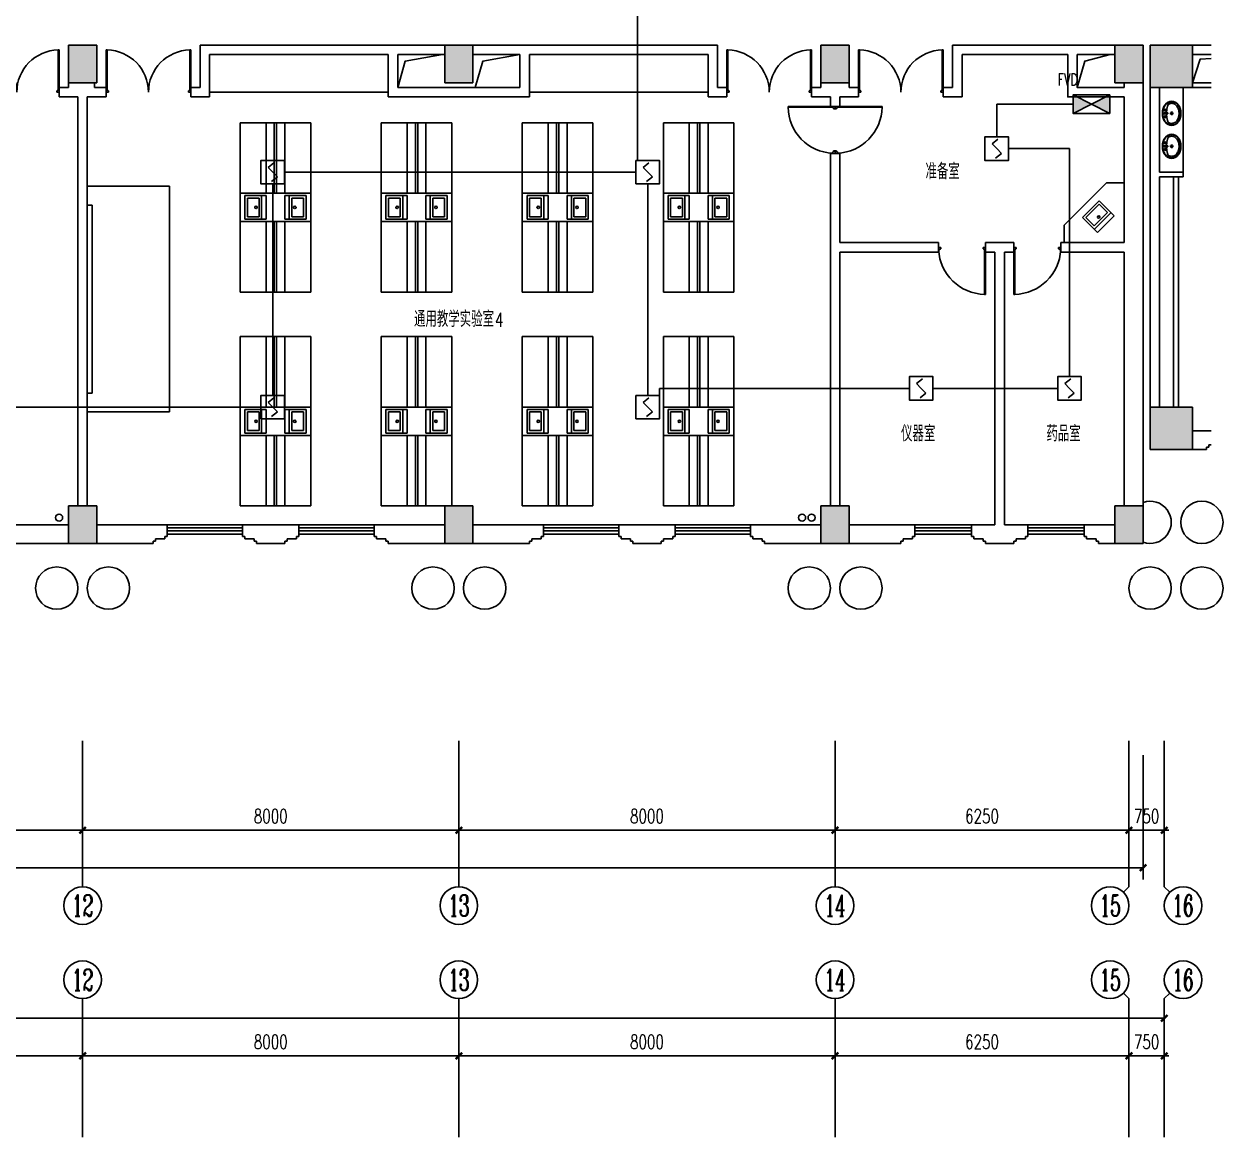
# Model space of a CAD drawing. Extents: x 190999 to 918899, y -200814 to 215286.
# Drawn here: x 259562 to 284916, y 26437 to 50122 of the extents above; entities that cross this region are included whole.
import ezdxf
from ezdxf.enums import TextEntityAlignment as Align

# ---------------------------------------------------------------- set-up
doc = ezdxf.new("R2010")
doc.units = 0
doc.header["$LTSCALE"] = 1000
doc.header["$MEASUREMENT"] = 0
doc.layers.get('Defpoints').update_dxf_attribs({"color": 1})
for name, color, linetype in [('00-EQUIP', 3, 'Continuous'), ('00-WIRE-4', 6, 'Continuous'), ('A-卫生间', 250, 'Continuous'), ('A-墙线', 2, 'Continuous'), ('A-外包装修', 250, 'Continuous'), ('A-外窗', 145, 'Continuous'), ('A-家具', 250, 'Continuous'), ('A-门', 167, 'Continuous'), ('AXIS', 3, 'Continuous'), ('AXIS_TEXT', 7, 'Continuous'), ('COLUMN', 2, 'Continuous'), ('PUB_HATCH', 250, 'Continuous'), ('房间名称', 7, 'Continuous'), ('暖通-风-说明', 3, 'Continuous'), ('洞口线', 165, 'Continuous'), ('雨水管', 151, 'Continuous')]:
    doc.layers.add(name, color=color, linetype=linetype)
doc.styles.add('_TCH_AXIS', font='COMPLEX', dxfattribs={"bigfont": 'GBCBIG'})
doc.styles.add('_TCH_DIM', font='SIMPLEX', dxfattribs={"bigfont": 'GBCBIG'})
doc.styles.add('COMPLEX', font='COMPLEX')
doc.styles.add('DIM_FONT', font='SIMPLEX', dxfattribs={"width": 0.7, "bigfont": 'GBCBIG'})
doc.styles.add('HZ-ZGBZ', font='romanc.shx', dxfattribs={"width": 0.65})
doc.styles.get("Standard").update_dxf_attribs({"font": 'simhei.ttf'})
doc.styles.add('zz-1', font='arial.ttf', dxfattribs={"width": 0.8})
doc.dimstyles.new('DIMN', dxfattribs={"dimtxt": 300, "dimasz": 100, "dimexe": 250, "dimexo": 300, "dimgap": 150, "dimtad": 1, "dimdec": 0, "dimzin": 0, "dimdsep": 46, "dimtxsty": 'DIM_FONT', "dimblk": 'ARCHTICK', "dimcen": 0.09, "dimclrt": 7, "dimazin": 2, "dimtfac": 1, "dimtdec": 0, "dimtix": 1, "dimtmove": 2, "dimatfit": 3, "dimfxl": 0, "dimtolj": 1, "dimtzin": 0, "dimarcsym": 0})

# ---------------------------------------------------------------- blocks, each defined once
blk = doc.blocks.new('m1000')
at = {"layer": 'A-墙线'}
for p, q in [((0, 0), (0, 200)), ((1000, 0), (1000, 200))]:
    blk.add_line(p, q, dxfattribs=at)
at = {"layer": 'A-门'}
for p, q in [((0, 1100), (0, 100)), ((0, 1100), (20, 1100)), ((20, 1100), (20, 150)), ((0, 150), (30, 150)), ((0, 100), (50, 100)), ((30, 150), (30, 130)), ((30, 130), (50, 130)), ((50, 130), (50, 100)), ((950, 130), (950, 100)), ((970, 130), (950, 130)), ((1000, 100), (950, 100)), ((970, 150), (970, 130)), ((1000, 150), (970, 150)), ((1000, 150), (1000, 100))]:
    blk.add_line(p, q, dxfattribs=at)
blk.add_arc((0, 100), 1000, 2.866, 88.854, dxfattribs=at)
blk = doc.blocks.new('m1800')
at = {"layer": 'A-墙线'}
for p, q in [((-900, -100), (-900, 100)), ((900, -100), (900, 100))]:
    blk.add_line(p, q, dxfattribs=at)
at = {"layer": 'A-门'}
for p, q in [((-900, 900), (-900, 0)), ((-900, 900), (-880, 900)), ((-880, 900), (-880, 50)), ((880, 900), (880, 50)), ((900, 900), (880, 900)), ((900, 900), (900, 0)), ((-900, 50), (-870, 50)), ((-900, 0), (-850, 0)), ((-870, 50), (-870, 30)), ((-870, 30), (-850, 30)), ((-850, 30), (-850, 0)), ((850, 30), (850, 0)), ((870, 30), (850, 30)), ((900, 0), (850, 0)), ((870, 50), (870, 30)), ((900, 50), (870, 50))]:
    blk.add_line(p, q, dxfattribs=at)
for centre, start, end in [((-900, 0), 0, 88.7267), ((900, 0), 91.2733, 180)]:
    blk.add_arc(centre, 900, start, end, dxfattribs=at)
blk = doc.blocks.new('手盆')
at = {"layer": 'A-卫生间'}
for p, q in [((113, 12), (46, 16)), ((160, 0), (235, 0)), ((198, -37), (198, 38)), ((113, -11), (46, -16))]:
    blk.add_line(p, q, dxfattribs=at)
for centre, major_axis, ratio, start_param, end_param in [((198, 0), (0, 259), 0.763797, 3.141593, 9.424778), ((194, 0), (0, 259), 0.413212, 0.351725, 1.519021), ((106, 0), (0, 13.9), 0.9, 3.760941, 5.663837), ((194, 0), (0, 259), 0.413212, 1.620217, 2.789865)]:
    blk.add_ellipse(centre, major_axis=major_axis, ratio=ratio, start_param=start_param, end_param=end_param, dxfattribs=at)
for centre, major_axis in [((46, 0), (0, 15.8)), ((56, 71), (0, 20.6)), ((56, 71), (0, 15.6)), ((198, 0), (0, 23.4)), ((56, -71), (0, 20.6)), ((56, -71), (0, 15.6))]:
    blk.add_ellipse(centre, major_axis=major_axis, ratio=0.9, dxfattribs=at)
for points, knots in [([(198, -249), (204, -249), (211, -249), (228, -246), (239, -243), (260, -236), (270, -231), (290, -218), (299, -211), (317, -194), (325, -185), (340, -164), (347, -153), (360, -129), (365, -116), (374, -90), (378, -76), (383, -48), (385, -34), (387, -5), (387, 9), (385, 38), (383, 52), (377, 80), (373, 94), (364, 120), (358, 133), (345, 156), (338, 167), (323, 187), (314, 197), (296, 213), (287, 220), (267, 232), (257, 237), (236, 244), (225, 247), (204, 249), (193, 249), (171, 247), (161, 245), (140, 237), (129, 232), (110, 221), (100, 213), (82, 197), (74, 188), (58, 168), (51, 157), (38, 133), (32, 121), (23, 95), (19, 81), (13, 53), (11, 39), (9, 10), (9, -4), (10, -33), (12, -47), (18, -75), (21, -89), (30, -115), (36, -128), (48, -152), (55, -163), (70, -184), (78, -193), (96, -210), (105, -218), (125, -230), (135, -235), (156, -243), (167, -246), (184, -249), (191, -249), (198, -249)], [0, 0, 0, 0, 0.105369, 0.105369, 0.278747, 0.278747, 0.452125, 0.452125, 0.625504, 0.625504, 0.798882, 0.798882, 0.97226, 0.97226, 1.145639, 1.145639, 1.319017, 1.319017, 1.492395, 1.492395, 1.665774, 1.665774, 1.839152, 1.839152, 2.01253, 2.01253, 2.185909, 2.185909, 2.359287, 2.359287, 2.532665, 2.532665, 2.706044, 2.706044, 2.879422, 2.879422, 3.0528, 3.0528, 3.226179, 3.226179, 3.399557, 3.399557, 3.572935, 3.572935, 3.746313, 3.746313, 3.919692, 3.919692, 4.09307, 4.09307, 4.266448, 4.266448, 4.439827, 4.439827, 4.613205, 4.613205, 4.786583, 4.786583, 4.959962, 4.959962, 5.13334, 5.13334, 5.306718, 5.306718, 5.480097, 5.480097, 5.653475, 5.653475, 5.826853, 5.826853, 6.000232, 6.000232, 6.17361, 6.17361, 6.283185, 6.283185, 6.283185, 6.283185]), ([(119, -185), (121, -187), (123, -188), (130, -193), (135, -196), (146, -202), (152, -205), (163, -209), (169, -210), (180, -213), (186, -214), (194, -214), (196, -214), (198, -214), (204, -214), (209, -214), (222, -212), (229, -210), (241, -206), (245, -204), (254, -200), (259, -197), (269, -191), (275, -187), (286, -178), (291, -173), (300, -162), (304, -158), (314, -145), (319, -137), (327, -123), (329, -118), (334, -107), (336, -101), (341, -89), (343, -83), (346, -71), (348, -64), (351, -49), (352, -40), (354, -22), (355, -13), (355, 5), (355, 14), (354, 32), (352, 41), (349, 58), (348, 66), (343, 81), (341, 89), (335, 104), (332, 111), (326, 125), (322, 132), (314, 144), (310, 150), (301, 162), (296, 167), (287, 177), (281, 181), (272, 189), (267, 192), (256, 199), (250, 202), (238, 207), (233, 209), (223, 211), (217, 212), (205, 214), (198, 214), (186, 213), (181, 213), (171, 211), (166, 210), (151, 205), (141, 200), (128, 191), (123, 188), (119, 185)], [5.740897, 5.740897, 5.740897, 5.740897, 5.780874, 5.780874, 5.896829, 5.896829, 6.012784, 6.012784, 6.128739, 6.128739, 6.240697, 6.240697, 6.283185, 6.283185, 6.283185, 6.399826, 6.399826, 6.5409, 6.5409, 6.634, 6.634, 6.7271, 6.7271, 6.852188, 6.852188, 6.977276, 6.977276, 7.077377, 7.077377, 7.229977, 7.229977, 7.317389, 7.317389, 7.404801, 7.404801, 7.497094, 7.497094, 7.589386, 7.589386, 7.712334, 7.712334, 7.835281, 7.835281, 7.958228, 7.958228, 8.081175, 8.081175, 8.194983, 8.194983, 8.30879, 8.30879, 8.422598, 8.422598, 8.537599, 8.537599, 8.6526, 8.6526, 8.767602, 8.767602, 8.884432, 8.884432, 8.982435, 8.982435, 9.119467, 9.119467, 9.224191, 9.224191, 9.328914, 9.328914, 9.470087, 9.470087, 9.571187, 9.571187, 9.672288, 9.672288, 9.874489, 9.874489, 9.967059, 9.967059, 9.967059, 9.967059])]:
    blk.add_open_spline(points, degree=3, knots=knots, dxfattribs=at)
blk.add_point((46, 0), dxfattribs=at)
blk = doc.blocks.new('_ArchTick')
at = {"const_width": 0.5}
blk.add_lwpolyline([(-0.7, -0.7), (0.7, 0.7)], dxfattribs=at)
blk = doc.blocks.new('*D891')
at = {"layer": 'AXIS', "color": 0, "lineweight": -2}
for p, q in [((252812, 26767), (252812, 28417)), ((260812, 26767), (260812, 28417)), ((252812, 28167), (260812, 28167))]:
    blk.add_line(p, q, dxfattribs=at)
at = {"layer": 'Defpoints', "color": 0}
for p in [(260812, 28167), (252812, 26467), (260812, 26467)]:
    blk.add_point(p, dxfattribs=at)
at = {"layer": 'AXIS', "color": 0, "lineweight": -2, "xscale": 100, "yscale": 100, "zscale": 100, "rotation": 180}
blk.add_blockref('_ArchTick', (252812, 28167), dxfattribs=at)
at = {"layer": 'AXIS', "color": 0, "lineweight": -2, "xscale": 100, "yscale": 100, "zscale": 100}
blk.add_blockref('_ArchTick', (260812, 28167), dxfattribs=at)
at = {"layer": 'AXIS', "color": 7, "insert": (256812, 28467), "char_height": 300, "attachment_point": 5, "style": 'DIM_FONT'}
blk.add_mtext('\\A1;8000', dxfattribs=at)
blk = doc.blocks.new('*D892')
at = {"layer": 'AXIS', "color": 0, "lineweight": -2}
for p, q in [((260812, 26767), (260812, 28417)), ((268812, 26767), (268812, 28417)), ((260812, 28167), (268812, 28167))]:
    blk.add_line(p, q, dxfattribs=at)
at = {"layer": 'Defpoints', "color": 0}
for p in [(268812, 28167), (260812, 26467), (268812, 26467)]:
    blk.add_point(p, dxfattribs=at)
at = {"layer": 'AXIS', "color": 0, "lineweight": -2, "xscale": 100, "yscale": 100, "zscale": 100, "rotation": 180}
blk.add_blockref('_ArchTick', (260812, 28167), dxfattribs=at)
at = {"layer": 'AXIS', "color": 0, "lineweight": -2, "xscale": 100, "yscale": 100, "zscale": 100}
blk.add_blockref('_ArchTick', (268812, 28167), dxfattribs=at)
at = {"layer": 'AXIS', "color": 7, "insert": (264812, 28467), "char_height": 300, "attachment_point": 5, "style": 'DIM_FONT'}
blk.add_mtext('\\A1;8000', dxfattribs=at)
blk = doc.blocks.new('*D893')
at = {"layer": 'AXIS', "color": 0, "lineweight": -2}
for p, q in [((268812, 26767), (268812, 28417)), ((276812, 26767), (276812, 28417)), ((268812, 28167), (276812, 28167))]:
    blk.add_line(p, q, dxfattribs=at)
at = {"layer": 'Defpoints', "color": 0}
for p in [(276812, 28167), (268812, 26467), (276812, 26467)]:
    blk.add_point(p, dxfattribs=at)
at = {"layer": 'AXIS', "color": 0, "lineweight": -2, "xscale": 100, "yscale": 100, "zscale": 100, "rotation": 180}
blk.add_blockref('_ArchTick', (268812, 28167), dxfattribs=at)
at = {"layer": 'AXIS', "color": 0, "lineweight": -2, "xscale": 100, "yscale": 100, "zscale": 100}
blk.add_blockref('_ArchTick', (276812, 28167), dxfattribs=at)
at = {"layer": 'AXIS', "color": 7, "insert": (272812, 28467), "char_height": 300, "attachment_point": 5, "style": 'DIM_FONT'}
blk.add_mtext('\\A1;8000', dxfattribs=at)
blk = doc.blocks.new('*D894')
at = {"layer": 'AXIS', "color": 0, "lineweight": -2}
for p, q in [((276812, 26767), (276812, 28417)), ((283062, 26767), (283062, 28417)), ((276812, 28167), (283062, 28167))]:
    blk.add_line(p, q, dxfattribs=at)
at = {"layer": 'Defpoints', "color": 0}
for p in [(283062, 28167), (276812, 26467), (283062, 26467)]:
    blk.add_point(p, dxfattribs=at)
at = {"layer": 'AXIS', "color": 0, "lineweight": -2, "xscale": 100, "yscale": 100, "zscale": 100, "rotation": 180}
blk.add_blockref('_ArchTick', (276812, 28167), dxfattribs=at)
at = {"layer": 'AXIS', "color": 0, "lineweight": -2, "xscale": 100, "yscale": 100, "zscale": 100}
blk.add_blockref('_ArchTick', (283062, 28167), dxfattribs=at)
at = {"layer": 'AXIS', "color": 7, "insert": (279937, 28467), "char_height": 300, "attachment_point": 5, "style": 'DIM_FONT'}
blk.add_mtext('\\A1;6250', dxfattribs=at)
blk = doc.blocks.new('*D895')
at = {"layer": 'AXIS', "color": 0, "lineweight": -2}
for p, q in [((283062, 26767), (283062, 28417)), ((283812, 26767), (283812, 28417)), ((283062, 28167), (282962, 28167)), ((283062, 28167), (283812, 28167)), ((283812, 28167), (283912, 28167))]:
    blk.add_line(p, q, dxfattribs=at)
at = {"layer": 'Defpoints', "color": 0}
for p in [(283812, 28167), (283062, 26467), (283812, 26467)]:
    blk.add_point(p, dxfattribs=at)
at = {"layer": 'AXIS', "color": 0, "lineweight": -2, "xscale": 100, "yscale": 100, "zscale": 100}
blk.add_blockref('_ArchTick', (283062, 28167), dxfattribs=at)
at = {"layer": 'AXIS', "color": 0, "lineweight": -2, "xscale": 100, "yscale": 100, "zscale": 100, "rotation": 180}
blk.add_blockref('_ArchTick', (283812, 28167), dxfattribs=at)
at = {"layer": 'AXIS', "color": 7, "insert": (283437, 28467), "char_height": 300, "attachment_point": 5, "style": 'DIM_FONT'}
blk.add_mtext('\\A1;750', dxfattribs=at)
blk = doc.blocks.new('*D896')
at = {"layer": 'AXIS', "color": 0, "lineweight": -2}
for p, q in [((210512, 26767), (210512, 29217)), ((283812, 26767), (283812, 29217)), ((210512, 28967), (283812, 28967))]:
    blk.add_line(p, q, dxfattribs=at)
at = {"layer": 'Defpoints', "color": 0}
for p in [(283812, 28967), (210512, 26467), (283812, 26467)]:
    blk.add_point(p, dxfattribs=at)
at = {"layer": 'AXIS', "color": 0, "lineweight": -2, "xscale": 100, "yscale": 100, "zscale": 100, "rotation": 180}
blk.add_blockref('_ArchTick', (210512, 28967), dxfattribs=at)
at = {"layer": 'AXIS', "color": 0, "lineweight": -2, "xscale": 100, "yscale": 100, "zscale": 100}
blk.add_blockref('_ArchTick', (283812, 28967), dxfattribs=at)
at = {"layer": 'AXIS', "color": 7, "insert": (247162, 29267), "char_height": 300, "attachment_point": 5, "style": 'DIM_FONT'}
blk.add_mtext('\\A1;73300', dxfattribs=at)
blk = doc.blocks.new('*D927')
at = {"layer": 'AXIS', "color": 0, "lineweight": -2}
for p, q in [((252812, 34567), (252812, 32717)), ((260812, 34567), (260812, 32717)), ((252812, 32967), (260812, 32967))]:
    blk.add_line(p, q, dxfattribs=at)
at = {"layer": 'Defpoints', "color": 0}
for p in [(252812, 34867), (260812, 34867), (260812, 32967)]:
    blk.add_point(p, dxfattribs=at)
at = {"layer": 'AXIS', "color": 0, "lineweight": -2, "xscale": 100, "yscale": 100, "zscale": 100, "rotation": 180}
blk.add_blockref('_ArchTick', (252812, 32967), dxfattribs=at)
at = {"layer": 'AXIS', "color": 0, "lineweight": -2, "xscale": 100, "yscale": 100, "zscale": 100}
blk.add_blockref('_ArchTick', (260812, 32967), dxfattribs=at)
at = {"layer": 'AXIS', "color": 7, "insert": (256812, 33267), "char_height": 300, "attachment_point": 5, "style": 'DIM_FONT'}
blk.add_mtext('\\A1;8000', dxfattribs=at)
blk = doc.blocks.new('*D928')
at = {"layer": 'AXIS', "color": 0, "lineweight": -2}
for p, q in [((260812, 34567), (260812, 32717)), ((268812, 34567), (268812, 32717)), ((260812, 32967), (268812, 32967))]:
    blk.add_line(p, q, dxfattribs=at)
at = {"layer": 'Defpoints', "color": 0}
for p in [(260812, 34867), (268812, 34867), (268812, 32967)]:
    blk.add_point(p, dxfattribs=at)
at = {"layer": 'AXIS', "color": 0, "lineweight": -2, "xscale": 100, "yscale": 100, "zscale": 100, "rotation": 180}
blk.add_blockref('_ArchTick', (260812, 32967), dxfattribs=at)
at = {"layer": 'AXIS', "color": 0, "lineweight": -2, "xscale": 100, "yscale": 100, "zscale": 100}
blk.add_blockref('_ArchTick', (268812, 32967), dxfattribs=at)
at = {"layer": 'AXIS', "color": 7, "insert": (264812, 33267), "char_height": 300, "attachment_point": 5, "style": 'DIM_FONT'}
blk.add_mtext('\\A1;8000', dxfattribs=at)
blk = doc.blocks.new('*D929')
at = {"layer": 'AXIS', "color": 0, "lineweight": -2}
for p, q in [((268812, 34567), (268812, 32717)), ((276812, 34567), (276812, 32717)), ((268812, 32967), (276812, 32967))]:
    blk.add_line(p, q, dxfattribs=at)
at = {"layer": 'Defpoints', "color": 0}
for p in [(268812, 34867), (276812, 34867), (276812, 32967)]:
    blk.add_point(p, dxfattribs=at)
at = {"layer": 'AXIS', "color": 0, "lineweight": -2, "xscale": 100, "yscale": 100, "zscale": 100, "rotation": 180}
blk.add_blockref('_ArchTick', (268812, 32967), dxfattribs=at)
at = {"layer": 'AXIS', "color": 0, "lineweight": -2, "xscale": 100, "yscale": 100, "zscale": 100}
blk.add_blockref('_ArchTick', (276812, 32967), dxfattribs=at)
at = {"layer": 'AXIS', "color": 7, "insert": (272812, 33267), "char_height": 300, "attachment_point": 5, "style": 'DIM_FONT'}
blk.add_mtext('\\A1;8000', dxfattribs=at)
blk = doc.blocks.new('*D930')
at = {"layer": 'AXIS', "color": 0, "lineweight": -2}
for p, q in [((276812, 34567), (276812, 32717)), ((283062, 34567), (283062, 32717)), ((276812, 32967), (283062, 32967))]:
    blk.add_line(p, q, dxfattribs=at)
at = {"layer": 'Defpoints', "color": 0}
for p in [(276812, 34867), (283062, 34867), (283062, 32967)]:
    blk.add_point(p, dxfattribs=at)
at = {"layer": 'AXIS', "color": 0, "lineweight": -2, "xscale": 100, "yscale": 100, "zscale": 100, "rotation": 180}
blk.add_blockref('_ArchTick', (276812, 32967), dxfattribs=at)
at = {"layer": 'AXIS', "color": 0, "lineweight": -2, "xscale": 100, "yscale": 100, "zscale": 100}
blk.add_blockref('_ArchTick', (283062, 32967), dxfattribs=at)
at = {"layer": 'AXIS', "color": 7, "insert": (279937, 33267), "char_height": 300, "attachment_point": 5, "style": 'DIM_FONT'}
blk.add_mtext('\\A1;6250', dxfattribs=at)
blk = doc.blocks.new('*D931')
at = {"layer": 'AXIS', "color": 0, "lineweight": -2}
for p, q in [((283062, 34567), (283062, 32717)), ((283812, 34567), (283812, 32717)), ((283062, 32967), (282962, 32967)), ((283062, 32967), (283812, 32967)), ((283812, 32967), (283912, 32967))]:
    blk.add_line(p, q, dxfattribs=at)
at = {"layer": 'Defpoints', "color": 0}
for p in [(283062, 34867), (283812, 34867), (283812, 32967)]:
    blk.add_point(p, dxfattribs=at)
at = {"layer": 'AXIS', "color": 0, "lineweight": -2, "xscale": 100, "yscale": 100, "zscale": 100}
blk.add_blockref('_ArchTick', (283062, 32967), dxfattribs=at)
at = {"layer": 'AXIS', "color": 0, "lineweight": -2, "xscale": 100, "yscale": 100, "zscale": 100, "rotation": 180}
blk.add_blockref('_ArchTick', (283812, 32967), dxfattribs=at)
at = {"layer": 'AXIS', "color": 7, "insert": (283437, 33267), "char_height": 300, "attachment_point": 5, "style": 'DIM_FONT'}
blk.add_mtext('\\A1;750', dxfattribs=at)
blk = doc.blocks.new('*D932')
at = {"layer": 'AXIS', "color": 0, "lineweight": -2}
for p, q in [((206112, 34567), (206112, 31917)), ((283362, 34567), (283362, 31917)), ((206112, 32167), (283362, 32167))]:
    blk.add_line(p, q, dxfattribs=at)
at = {"layer": 'Defpoints', "color": 0}
for p in [(206112, 34867), (283362, 34867), (283362, 32167)]:
    blk.add_point(p, dxfattribs=at)
at = {"layer": 'AXIS', "color": 0, "lineweight": -2, "xscale": 100, "yscale": 100, "zscale": 100, "rotation": 180}
blk.add_blockref('_ArchTick', (206112, 32167), dxfattribs=at)
at = {"layer": 'AXIS', "color": 0, "lineweight": -2, "xscale": 100, "yscale": 100, "zscale": 100}
blk.add_blockref('_ArchTick', (283362, 32167), dxfattribs=at)
at = {"layer": 'AXIS', "color": 7, "insert": (244737, 32467), "char_height": 300, "attachment_point": 5, "style": 'DIM_FONT'}
blk.add_mtext('\\A1;77250', dxfattribs=at)
blk = doc.blocks.new('_AXISO')
blk.add_circle((0, 0), 0.5)
at = {"layer": 'AXIS_TEXT', "style": 'COMPLEX', "width": 1.041667}
blk.add_attdef('A', text='', height=0.56, dxfattribs=at).set_placement((-0.25, -0.28), (0.25, -0.28), align=Align.FIT)
blk = doc.blocks.new('$plan$00001609')
at = {"linetype": 'Continuous'}
for p, q in [((0, -251), (0, 251)), ((0, 251), (450, 251)), ((93, -251), (93, 251)), ((146, -199), (146, 199)), ((146, 199), (397, 199)), ((397, 199), (397, -199)), ((450, 251), (450, -251)), ((0, -251), (450, -251)), ((146, -199), (397, -199))]:
    blk.add_line(p, q, dxfattribs=at)
blk.add_line((238, 2), (238, 0))
blk.add_arc((212, 0), 26, 4.716, 0, dxfattribs=at)
at = {"style": 'zz-1'}
for tag in ['YSIZE', 'XSIZE']:
    blk.add_attdef(tag, (0, 0), '', height=0.5, dxfattribs=at)
blk = doc.blocks.new('_LINKPT1')
at = {"color": 0}
blk.add_line((0, 0), (0, 0), dxfattribs=at)
blk = doc.blocks.new('3S1KCGW2')
for p, q in [((0.5, 0.5), (-0.5, 0.5)), ((-0.5, 0.5), (-0.5, -0.5)), ((-0.2, 0.2), (0.05, 0.4)), ((0, 0), (-0.2, 0.2)), ((0, 0), (0.2, -0.2)), ((0.5, -0.5), (0.5, 0.5)), ((-0.5, -0.5), (0.5, -0.5)), ((0.2, -0.2), (-0.05, -0.4))]:
    blk.add_line(p, q)
at = {"const_width": 0.04, "flags": 128}
blk.add_lwpolyline([(-0.5, -0.5), (-0.5, 0.5), (0.5, 0.5), (0.5, -0.5)], close=True, dxfattribs=at)
at = {"xscale": 0.002, "yscale": 0.002, "zscale": 0.002}
for p in [(-0.5, 0), (0, 0.5), (0.5, 0), (0, -0.5)]:
    blk.add_blockref('_LINKPT1', p, dxfattribs=at)
at = {"flags": 9}
blk.add_attdef('A', (0, 0), '', height=0.00002, dxfattribs=at)
blk = doc.blocks.new('6H2KALM6')
for p, q in [((-0.78, 0.4), (0.78, -0.4)), ((0.78, 0.4), (-0.78, -0.4)), ((0.78, 0.4), (-0.78, 0.4)), ((-0.78, 0.4), (-0.78, -0.4)), ((0.78, -0.4), (0.78, 0.4)), ((-0.78, -0.4), (0.78, -0.4))]:
    blk.add_line(p, q)
at = {"const_width": 0.04}
blk.add_lwpolyline([(-0.78, 0.4), (-0.78, -0.4), (0.78, -0.4), (0.78, 0.4)], close=True, dxfattribs=at)
for points in [[(-0.78, 0.4), (0, 0), (-0.78, -0.4)], [(0.78, 0.4), (0, 0), (0.78, -0.4)]]:
    blk.add_solid(points)
at = {"xscale": 0.002, "yscale": 0.002, "zscale": 0.002}
for p in [(-0.78, 0), (0, 0.4), (0.78, 0), (0, -0.4)]:
    blk.add_blockref('_LINKPT1', p, dxfattribs=at)
at = {"flags": 9}
blk.add_attdef('A', (0, 0), '', height=0.00002, dxfattribs=at)

msp = doc.modelspace()

# ---------------------------------------------------------------- hatches: boundary and pattern name
at = {"layer": 'PUB_HATCH'}
for points in [[(261111.6, 49667.4), (260511.6, 49667.4), (260511.6, 48867.4), (261111.6, 48867.4)], [(269111.6, 49667.4), (268511.6, 49667.4), (268511.6, 48867.4), (269111.6, 48867.4)], [(277111.6, 49667.4), (276511.6, 49667.4), (276511.6, 48867.4), (277111.6, 48867.4)], [(283361.6, 49667.4), (282761.6, 49667.4), (282761.6, 48867.4), (283361.6, 48867.4)], [(284411.6, 49667.4), (283511.6, 49667.4), (283511.6, 48767.4), (284411.6, 48767.4)], [(284411.6, 41967.4), (283511.6, 41967.4), (283511.6, 41067.4), (284411.6, 41067.4)], [(261111.6, 39867.4), (260511.6, 39867.4), (260511.6, 39067.4), (261111.6, 39067.4)], [(269111.6, 39867.4), (268511.6, 39867.4), (268511.6, 39067.4), (269111.6, 39067.4)], [(277111.6, 39867.4), (276511.6, 39867.4), (276511.6, 39067.4), (277111.6, 39067.4)], [(283361.6, 39867.4), (282761.6, 39867.4), (282761.6, 39067.4), (283361.6, 39067.4)]]:
    msp.add_hatch(color=256, dxfattribs=at).paths.add_polyline_path(points)

# ---------------------------------------------------------------- linework, layer by layer
at = {"layer": '00-WIRE-4'}
for p, q in [((272611.6, 47217.4), (272611.6, 51117.4)), ((280249.1, 48411.5), (280249.1, 47717.4)), ((280249.1, 48411.5), (281871.6, 48411.5)), ((281797.2, 47467.4), (280499.1, 47467.4)), ((281797.2, 47467.4), (281797.2, 42617.4)), ((265103.5, 46967.4), (272578.3, 46967.4)), ((264853.5, 42217.4), (264853.5, 46717.4)), ((272828.3, 46717.4), (272828.3, 42217.4)), ((273078.3, 42367.4), (278393.9, 42367.4)), ((273078.3, 42217.4), (273078.3, 42367.4)), ((278893.9, 42367.4), (281547.2, 42367.4)), ((257066.5, 41967.4), (264603.5, 41967.4))]:
    msp.add_line(p, q, dxfattribs=at)
at = {"layer": 'A-卫生间'}
for p, q in [((284211.6, 48767.4), (284211.6, 46967.4)), ((284011.6, 46867.4), (284011.6, 41967.4)), ((284111.6, 46867.4), (284111.6, 41967.4))]:
    msp.add_line(p, q, dxfattribs=at)
at = {"layer": 'A-墙线'}
for p, q in [((268511.6, 49667.4), (263311.6, 49667.4)), ((263311.6, 48767.4), (263311.6, 49667.4)), ((267311.6, 49467.4), (263511.6, 49467.4)), ((263511.6, 48567.4), (263511.6, 49467.4)), ((267311.6, 48567.4), (267311.6, 49467.4)), ((268511.6, 49467.4), (267511.6, 49467.4)), ((267511.6, 49467.4), (267511.6, 48767.4)), ((269111.6, 49667.4), (274311.6, 49667.4)), ((269111.6, 49467.4), (270111.6, 49467.4)), ((270111.6, 49467.4), (270111.6, 48767.4)), ((270311.6, 49467.4), (274111.6, 49467.4)), ((270311.6, 48567.4), (270311.6, 49467.4)), ((274111.6, 48567.4), (274111.6, 49467.4)), ((274311.6, 48767.4), (274311.6, 49667.4)), ((282761.6, 49667.4), (279311.6, 49667.4)), ((279311.6, 48767.4), (279311.6, 49667.4)), ((281761.6, 49467.4), (279511.6, 49467.4)), ((279511.6, 48567.4), (279511.6, 49467.4)), ((282761.6, 49467.4), (281961.6, 49467.4)), ((284311.6, 49667.4), (284811.6, 49667.4)), ((284411.6, 49467.4), (284811.6, 49467.4)), ((260511.6, 48767.4), (260311.6, 48767.4)), ((260511.6, 48867.4), (260511.6, 48767.4)), ((261061.6, 48867.4), (261061.6, 48767.4)), ((261061.6, 48767.4), (261311.6, 48767.4)), ((263111.6, 48767.4), (263311.6, 48767.4)), ((270111.6, 48767.4), (267511.6, 48767.4)), ((274511.6, 48767.4), (274311.6, 48767.4)), ((276511.6, 48767.4), (276311.6, 48767.4)), ((276511.6, 48867.4), (276511.6, 48767.4)), ((277111.6, 48867.4), (277111.6, 48767.4)), ((277111.6, 48767.4), (277311.6, 48767.4)), ((279111.6, 48767.4), (279311.6, 48767.4)), ((282961.6, 48867.4), (282961.6, 48767.4)), ((283361.6, 48867.4), (283361.6, 39867.4)), ((283511.6, 48867.4), (283511.6, 41867.4)), ((283711.6, 48767.4), (283711.6, 46967.4)), ((284411.6, 48867.4), (284811.6, 48867.4)), ((284411.6, 48767.4), (284811.6, 48767.4)), ((260311.6, 48567.4), (260711.6, 48567.4)), ((260711.6, 48567.4), (260711.6, 39867.4)), ((260911.6, 48567.4), (260911.6, 39867.4)), ((261311.6, 48567.4), (260911.6, 48567.4)), ((263111.6, 48567.4), (263511.6, 48567.4)), ((270311.6, 48567.4), (267311.6, 48567.4)), ((274511.6, 48567.4), (274111.6, 48567.4)), ((276311.6, 48567.4), (276711.6, 48567.4)), ((276711.6, 48567.4), (276711.6, 48367.4)), ((276911.6, 48567.4), (276911.6, 48367.4)), ((276911.6, 48567.4), (277311.6, 48567.4)), ((279111.6, 48567.4), (279511.6, 48567.4)), ((282961.6, 48567.4), (282961.6, 45467.4)), ((276711.6, 47367.4), (276711.6, 39867.4)), ((276911.6, 47367.4), (276911.6, 45467.4)), ((284211.6, 46967.4), (283711.6, 46967.4)), ((284211.6, 46867.4), (284211.6, 46967.4)), ((283711.6, 46867.4), (283711.6, 41967.4)), ((284211.6, 46867.4), (283711.6, 46867.4)), ((279011.6, 45467.4), (276911.6, 45467.4)), ((280611.6, 45467.4), (280011.6, 45467.4)), ((282961.6, 45467.4), (281611.6, 45467.4)), ((276911.6, 45267.4), (276911.6, 39867.4)), ((279011.6, 45267.4), (276911.6, 45267.4)), ((280211.6, 45267.4), (280011.6, 45267.4)), ((280211.6, 39467.4), (280211.6, 45267.4)), ((280611.6, 45267.4), (280411.6, 45267.4)), ((280411.6, 39467.4), (280411.6, 45267.4)), ((282961.6, 45267.4), (281611.6, 45267.4)), ((282961.6, 45267.4), (282961.6, 39867.4)), ((284811.6, 41467.4), (284411.6, 41467.4)), ((284711.6, 41067.4), (284711.6, 41117.4)), ((284711.6, 41117.4), (284761.6, 41117.4)), ((284761.6, 41117.4), (284761.6, 41167.4)), ((284761.6, 41167.4), (284811.6, 41167.4)), ((284411.6, 41067.4), (284711.6, 41067.4)), ((259011.6, 39467.4), (260511.6, 39467.4)), ((262611.6, 39467.4), (261111.6, 39467.4)), ((262611.6, 39217.4), (262611.6, 39467.4)), ((265411.6, 39467.4), (264211.6, 39467.4)), ((264211.6, 39217.4), (264211.6, 39467.4)), ((265411.6, 39217.4), (265411.6, 39467.4)), ((268511.6, 39467.4), (267011.6, 39467.4)), ((267011.6, 39217.4), (267011.6, 39467.4)), ((269111.6, 39467.4), (270611.6, 39467.4)), ((270611.6, 39217.4), (270611.6, 39467.4)), ((272211.6, 39467.4), (273411.6, 39467.4)), ((272211.6, 39217.4), (272211.6, 39467.4)), ((273411.6, 39217.4), (273411.6, 39467.4)), ((275011.6, 39467.4), (276511.6, 39467.4)), ((275011.6, 39217.4), (275011.6, 39467.4)), ((277111.6, 39467.4), (278511.6, 39467.4)), ((278511.6, 39217.4), (278511.6, 39467.4)), ((279711.6, 39467.4), (280211.6, 39467.4)), ((279711.6, 39217.4), (279711.6, 39467.4)), ((280411.6, 39467.4), (280911.6, 39467.4)), ((280911.6, 39217.4), (280911.6, 39467.4)), ((282111.6, 39467.4), (282761.6, 39467.4)), ((282111.6, 39217.4), (282111.6, 39467.4)), ((259311.6, 39067.4), (260511.6, 39067.4)), ((262311.6, 39067.4), (261111.6, 39067.4)), ((262311.6, 39067.4), (262311.6, 39117.4)), ((262311.6, 39117.4), (262361.6, 39117.4)), ((262361.6, 39117.4), (262361.6, 39167.4)), ((262361.6, 39167.4), (262561.6, 39167.4)), ((262561.6, 39217.4), (262611.6, 39217.4)), ((262561.6, 39167.4), (262561.6, 39217.4)), ((264261.6, 39217.4), (264211.6, 39217.4)), ((264261.6, 39167.4), (264261.6, 39217.4)), ((264461.6, 39167.4), (264261.6, 39167.4)), ((264461.6, 39117.4), (264461.6, 39167.4)), ((264511.6, 39117.4), (264461.6, 39117.4)), ((264511.6, 39067.4), (264511.6, 39117.4)), ((265111.6, 39067.4), (264511.6, 39067.4)), ((265111.6, 39067.4), (265111.6, 39117.4)), ((265111.6, 39117.4), (265161.6, 39117.4)), ((265161.6, 39117.4), (265161.6, 39167.4)), ((265161.6, 39167.4), (265361.6, 39167.4)), ((265361.6, 39217.4), (265411.6, 39217.4)), ((265361.6, 39167.4), (265361.6, 39217.4)), ((267061.6, 39217.4), (267011.6, 39217.4)), ((267061.6, 39167.4), (267061.6, 39217.4)), ((267261.6, 39167.4), (267061.6, 39167.4)), ((267261.6, 39117.4), (267261.6, 39167.4)), ((267311.6, 39117.4), (267261.6, 39117.4)), ((267311.6, 39067.4), (267311.6, 39117.4)), ((268511.6, 39067.4), (267311.6, 39067.4)), ((269111.6, 39067.4), (270311.6, 39067.4)), ((270311.6, 39067.4), (270311.6, 39117.4)), ((270311.6, 39117.4), (270361.6, 39117.4)), ((270361.6, 39117.4), (270361.6, 39167.4)), ((270361.6, 39167.4), (270561.6, 39167.4)), ((270561.6, 39217.4), (270611.6, 39217.4)), ((270561.6, 39167.4), (270561.6, 39217.4)), ((272261.6, 39217.4), (272211.6, 39217.4)), ((272261.6, 39167.4), (272261.6, 39217.4)), ((272461.6, 39167.4), (272261.6, 39167.4)), ((272461.6, 39117.4), (272461.6, 39167.4)), ((272511.6, 39117.4), (272461.6, 39117.4)), ((272511.6, 39067.4), (272511.6, 39117.4)), ((272511.6, 39067.4), (273111.6, 39067.4)), ((273111.6, 39067.4), (273111.6, 39117.4)), ((273111.6, 39117.4), (273161.6, 39117.4)), ((273161.6, 39117.4), (273161.6, 39167.4)), ((273161.6, 39167.4), (273361.6, 39167.4)), ((273361.6, 39217.4), (273411.6, 39217.4)), ((273361.6, 39167.4), (273361.6, 39217.4)), ((275061.6, 39217.4), (275011.6, 39217.4)), ((275061.6, 39167.4), (275061.6, 39217.4)), ((275261.6, 39167.4), (275061.6, 39167.4)), ((275261.6, 39117.4), (275261.6, 39167.4)), ((275311.6, 39117.4), (275261.6, 39117.4)), ((275311.6, 39067.4), (275311.6, 39117.4)), ((275311.6, 39067.4), (276511.6, 39067.4)), ((277111.6, 39067.4), (278211.6, 39067.4)), ((278211.6, 39067.4), (278211.6, 39117.4)), ((278211.6, 39117.4), (278261.6, 39117.4)), ((278261.6, 39117.4), (278261.6, 39167.4)), ((278261.6, 39167.4), (278461.6, 39167.4)), ((278461.6, 39217.4), (278511.6, 39217.4)), ((278461.6, 39167.4), (278461.6, 39217.4)), ((279761.6, 39217.4), (279711.6, 39217.4)), ((279761.6, 39167.4), (279761.6, 39217.4)), ((279961.6, 39167.4), (279761.6, 39167.4)), ((279961.6, 39117.4), (279961.6, 39167.4)), ((280011.6, 39117.4), (279961.6, 39117.4)), ((280011.6, 39067.4), (280011.6, 39117.4)), ((280011.6, 39067.4), (280611.6, 39067.4)), ((280611.6, 39067.4), (280611.6, 39117.4)), ((280611.6, 39117.4), (280661.6, 39117.4)), ((280661.6, 39117.4), (280661.6, 39167.4)), ((280661.6, 39167.4), (280861.6, 39167.4)), ((280861.6, 39217.4), (280911.6, 39217.4)), ((280861.6, 39167.4), (280861.6, 39217.4)), ((282161.6, 39217.4), (282111.6, 39217.4)), ((282161.6, 39167.4), (282161.6, 39217.4)), ((282361.6, 39167.4), (282161.6, 39167.4)), ((282361.6, 39117.4), (282361.6, 39167.4)), ((282411.6, 39117.4), (282361.6, 39117.4)), ((282411.6, 39067.4), (282411.6, 39117.4)), ((282411.6, 39067.4), (282761.6, 39067.4))]:
    msp.add_line(p, q, dxfattribs=at)
for points in [[(282961.6, 48567.4), (281761.6, 48567.4), (281761.6, 49467.4)], [(282661.6, 48767.4), (281961.6, 48767.4), (281961.6, 49467.4)], [(282961.6, 48767.4), (281961.6, 48767.4), (281961.6, 49467.4)]]:
    msp.add_lwpolyline(points, dxfattribs=at)
at = {"layer": 'A-外包装修'}
for centre in [(284611.6, 39517.4), (260261.6, 38117.4), (261361.6, 38117.4), (268261.6, 38117.4), (269361.6, 38117.4), (276261.6, 38117.4), (277361.6, 38117.4), (283511.6, 38117.4), (284611.6, 38117.4)]:
    msp.add_circle(centre, 450, dxfattribs=at)
msp.add_arc((283511.6, 39517.4), 450, 250.52878, 109.47122, dxfattribs=at)
at = {"layer": 'A-外窗'}
for p, q in [((262611.6, 39467.4), (264211.6, 39467.4)), ((262611.6, 39397.4), (264211.6, 39397.4)), ((262611.6, 39337.4), (264211.6, 39337.4)), ((267011.6, 39467.4), (265411.6, 39467.4)), ((267011.6, 39397.4), (265411.6, 39397.4)), ((267011.6, 39337.4), (265411.6, 39337.4)), ((270611.6, 39467.4), (272211.6, 39467.4)), ((270611.6, 39397.4), (272211.6, 39397.4)), ((270611.6, 39337.4), (272211.6, 39337.4)), ((275011.6, 39467.4), (273411.6, 39467.4)), ((275011.6, 39397.4), (273411.6, 39397.4)), ((275011.6, 39337.4), (273411.6, 39337.4)), ((278511.6, 39467.4), (279711.6, 39467.4)), ((278511.6, 39397.4), (279711.6, 39397.4)), ((278511.6, 39337.4), (279711.6, 39337.4)), ((282111.6, 39467.4), (280911.6, 39467.4)), ((282111.6, 39397.4), (280911.6, 39397.4)), ((282111.6, 39337.4), (280911.6, 39337.4)), ((262611.6, 39267.4), (264211.6, 39267.4)), ((267011.6, 39267.4), (265411.6, 39267.4)), ((270611.6, 39267.4), (272211.6, 39267.4)), ((275011.6, 39267.4), (273411.6, 39267.4)), ((278511.6, 39267.4), (279711.6, 39267.4)), ((282111.6, 39267.4), (280911.6, 39267.4))]:
    msp.add_line(p, q, dxfattribs=at)
at = {"layer": 'A-家具'}
for p, q in [((267311.6, 48667.4), (263511.6, 48667.4)), ((270311.6, 48667.4), (274111.6, 48667.4)), ((264161.6, 48017.4), (264161.6, 44417.4)), ((264161.6, 48017.4), (265661.6, 48017.4)), ((264711.6, 48017.4), (264711.6, 46517.4)), ((264886.6, 48017.4), (264886.6, 46517.4)), ((264936.6, 48017.4), (264936.6, 46517.4)), ((265111.6, 48017.4), (265111.6, 46517.4)), ((265661.6, 48017.4), (265661.6, 44417.4)), ((267161.6, 48017.4), (267161.6, 44417.4)), ((267161.6, 48017.4), (268661.6, 48017.4)), ((267711.6, 48017.4), (267711.6, 46517.4)), ((267886.6, 48017.4), (267886.6, 46517.4)), ((267936.6, 48017.4), (267936.6, 46517.4)), ((268111.6, 48017.4), (268111.6, 46517.4)), ((268661.6, 48017.4), (268661.6, 44417.4)), ((270161.6, 48017.4), (270161.6, 44417.4)), ((270161.6, 48017.4), (271661.6, 48017.4)), ((270711.6, 48017.4), (270711.6, 46517.4)), ((270886.6, 48017.4), (270886.6, 46517.4)), ((270936.6, 48017.4), (270936.6, 46517.4)), ((271111.6, 48017.4), (271111.6, 46517.4)), ((271661.6, 48017.4), (271661.6, 44417.4)), ((273161.6, 48017.4), (273161.6, 44417.4)), ((273161.6, 48017.4), (274661.6, 48017.4)), ((273711.6, 48017.4), (273711.6, 46517.4)), ((273886.6, 48017.4), (273886.6, 46517.4)), ((273936.6, 48017.4), (273936.6, 46517.4)), ((274111.6, 48017.4), (274111.6, 46517.4)), ((274661.6, 48017.4), (274661.6, 44417.4)), ((260911.6, 46667.4), (262661.6, 46667.4)), ((262661.6, 46667.4), (262661.6, 41867.4)), ((281686.6, 45842.4), (282586.6, 46742.4)), ((282586.6, 46742.4), (282961.6, 46742.4)), ((264161.6, 46517.4), (265661.6, 46517.4)), ((267161.6, 46517.4), (268661.6, 46517.4)), ((270161.6, 46517.4), (271661.6, 46517.4)), ((273161.6, 46517.4), (274661.6, 46517.4)), ((260911.6, 46267.4), (261011.6, 46267.4)), ((261011.6, 46267.4), (261011.6, 42267.4)), ((264161.6, 45917.4), (265661.6, 45917.4)), ((264711.6, 45917.4), (264711.6, 44417.4)), ((264886.6, 45917.4), (264886.6, 44417.4)), ((264936.6, 45917.4), (264936.6, 44417.4)), ((265111.6, 45917.4), (265111.6, 44417.4)), ((267161.6, 45917.4), (268661.6, 45917.4)), ((267711.6, 45917.4), (267711.6, 44417.4)), ((267886.6, 45917.4), (267886.6, 44417.4)), ((267936.6, 45917.4), (267936.6, 44417.4)), ((268111.6, 45917.4), (268111.6, 44417.4)), ((270161.6, 45917.4), (271661.6, 45917.4)), ((270711.6, 45917.4), (270711.6, 44417.4)), ((270886.6, 45917.4), (270886.6, 44417.4)), ((270936.6, 45917.4), (270936.6, 44417.4)), ((271111.6, 45917.4), (271111.6, 44417.4)), ((273161.6, 45917.4), (274661.6, 45917.4)), ((273711.6, 45917.4), (273711.6, 44417.4)), ((273886.6, 45917.4), (273886.6, 44417.4)), ((273936.6, 45917.4), (273936.6, 44417.4)), ((274111.6, 45917.4), (274111.6, 44417.4)), ((281686.6, 45842.4), (281686.6, 45467.4)), ((264161.6, 44417.4), (265661.6, 44417.4)), ((267161.6, 44417.4), (268661.6, 44417.4)), ((270161.6, 44417.4), (271661.6, 44417.4)), ((273161.6, 44417.4), (274661.6, 44417.4)), ((264161.6, 43467.4), (264161.6, 39867.4)), ((264161.6, 43467.4), (265661.6, 43467.4)), ((264711.6, 43467.4), (264711.6, 41967.4)), ((264886.6, 43467.4), (264886.6, 41967.4)), ((264936.6, 43467.4), (264936.6, 41967.4)), ((265111.6, 43467.4), (265111.6, 41967.4)), ((265661.6, 43467.4), (265661.6, 39867.4)), ((267161.6, 43467.4), (267161.6, 39867.4)), ((267161.6, 43467.4), (268661.6, 43467.4)), ((267711.6, 43467.4), (267711.6, 41967.4)), ((267886.6, 43467.4), (267886.6, 41967.4)), ((267936.6, 43467.4), (267936.6, 41967.4)), ((268111.6, 43467.4), (268111.6, 41967.4)), ((268661.6, 43467.4), (268661.6, 39867.4)), ((270161.6, 43467.4), (270161.6, 39867.4)), ((270161.6, 43467.4), (271661.6, 43467.4)), ((270711.6, 43467.4), (270711.6, 41967.4)), ((270886.6, 43467.4), (270886.6, 41967.4)), ((270936.6, 43467.4), (270936.6, 41967.4)), ((271111.6, 43467.4), (271111.6, 41967.4)), ((271661.6, 43467.4), (271661.6, 39867.4)), ((273161.6, 43467.4), (273161.6, 39867.4)), ((273161.6, 43467.4), (274661.6, 43467.4)), ((273711.6, 43467.4), (273711.6, 41967.4)), ((273886.6, 43467.4), (273886.6, 41967.4)), ((273936.6, 43467.4), (273936.6, 41967.4)), ((274111.6, 43467.4), (274111.6, 41967.4)), ((274661.6, 43467.4), (274661.6, 39867.4)), ((260911.6, 42267.4), (261011.6, 42267.4)), ((260911.6, 41867.4), (262661.6, 41867.4)), ((264161.6, 41967.4), (265661.6, 41967.4)), ((267161.6, 41967.4), (268661.6, 41967.4)), ((270161.6, 41967.4), (271661.6, 41967.4)), ((273161.6, 41967.4), (274661.6, 41967.4)), ((264161.6, 41367.4), (265661.6, 41367.4)), ((264711.6, 41367.4), (264711.6, 39867.4)), ((264886.6, 41367.4), (264886.6, 39867.4)), ((264936.6, 41367.4), (264936.6, 39867.4)), ((265111.6, 41367.4), (265111.6, 39867.4)), ((267161.6, 41367.4), (268661.6, 41367.4)), ((267711.6, 41367.4), (267711.6, 39867.4)), ((267886.6, 41367.4), (267886.6, 39867.4)), ((267936.6, 41367.4), (267936.6, 39867.4)), ((268111.6, 41367.4), (268111.6, 39867.4)), ((270161.6, 41367.4), (271661.6, 41367.4)), ((270711.6, 41367.4), (270711.6, 39867.4)), ((270886.6, 41367.4), (270886.6, 39867.4)), ((270936.6, 41367.4), (270936.6, 39867.4)), ((271111.6, 41367.4), (271111.6, 39867.4)), ((273161.6, 41367.4), (274661.6, 41367.4)), ((273711.6, 41367.4), (273711.6, 39867.4)), ((273886.6, 41367.4), (273886.6, 39867.4)), ((273936.6, 41367.4), (273936.6, 39867.4)), ((274111.6, 41367.4), (274111.6, 39867.4)), ((264161.6, 39867.4), (265661.6, 39867.4)), ((267161.6, 39867.4), (268661.6, 39867.4)), ((270161.6, 39867.4), (271661.6, 39867.4)), ((273161.6, 39867.4), (274661.6, 39867.4))]:
    msp.add_line(p, q, dxfattribs=at)
at = {"layer": 'AXIS'}
for p, q in [((260811.6, 34867.4), (260811.6, 31763.7)), ((268811.6, 34867.4), (268811.6, 31763.7)), ((276811.6, 34867.4), (276811.6, 31763.7)), ((283061.6, 34867.4), (283061.6, 31763.7)), ((283811.6, 34867.4), (283811.6, 31763.7)), ((282944.5, 31646.5), (283061.6, 31763.7)), ((283928.8, 31646.5), (283811.6, 31763.7)), ((282944.5, 29503.6), (283061.6, 29386.5)), ((283928.8, 29503.6), (283811.6, 29386.5)), ((260811.6, 26437.4), (260811.6, 29386.5)), ((268811.6, 26437.4), (268811.6, 29386.5)), ((276811.6, 26437.4), (276811.6, 29386.5)), ((283061.6, 26437.4), (283061.6, 29386.5)), ((283811.6, 26437.4), (283811.6, 29386.5))]:
    msp.add_line(p, q, dxfattribs=at)
at = {"layer": 'COLUMN'}
for p, q in [((261111.6, 49667.4), (260511.6, 49667.4)), ((260511.6, 49667.4), (260511.6, 48867.4)), ((261111.6, 48867.4), (261111.6, 49667.4)), ((269111.6, 49667.4), (268511.6, 49667.4)), ((268511.6, 49667.4), (268511.6, 48867.4)), ((269111.6, 48867.4), (269111.6, 49667.4)), ((277111.6, 49667.4), (276511.6, 49667.4)), ((276511.6, 49667.4), (276511.6, 48867.4)), ((277111.6, 48867.4), (277111.6, 49667.4)), ((283361.6, 49667.4), (282761.6, 49667.4)), ((282761.6, 49667.4), (282761.6, 48867.4)), ((283361.6, 48867.4), (283361.6, 49667.4)), ((284411.6, 49667.4), (283511.6, 49667.4)), ((283511.6, 49667.4), (283511.6, 48767.4)), ((284411.6, 48767.4), (284411.6, 49667.4)), ((260511.6, 48867.4), (261111.6, 48867.4)), ((268511.6, 48867.4), (269111.6, 48867.4)), ((276511.6, 48867.4), (277111.6, 48867.4)), ((282761.6, 48867.4), (283361.6, 48867.4)), ((283511.6, 48767.4), (284411.6, 48767.4)), ((284411.6, 41967.4), (283511.6, 41967.4)), ((283511.6, 41967.4), (283511.6, 41067.4)), ((284411.6, 41067.4), (284411.6, 41967.4)), ((283511.6, 41067.4), (284411.6, 41067.4)), ((261111.6, 39867.4), (260511.6, 39867.4)), ((260511.6, 39867.4), (260511.6, 39067.4)), ((261111.6, 39067.4), (261111.6, 39867.4)), ((269111.6, 39867.4), (268511.6, 39867.4)), ((268511.6, 39867.4), (268511.6, 39067.4)), ((269111.6, 39067.4), (269111.6, 39867.4)), ((277111.6, 39867.4), (276511.6, 39867.4)), ((276511.6, 39867.4), (276511.6, 39067.4)), ((277111.6, 39067.4), (277111.6, 39867.4)), ((283361.6, 39867.4), (282761.6, 39867.4)), ((282761.6, 39867.4), (282761.6, 39067.4)), ((283361.6, 39067.4), (283361.6, 39867.4)), ((260511.6, 39067.4), (261111.6, 39067.4)), ((268511.6, 39067.4), (269111.6, 39067.4)), ((276511.6, 39067.4), (277111.6, 39067.4)), ((282761.6, 39067.4), (283361.6, 39067.4))]:
    msp.add_line(p, q, dxfattribs=at)
at = {"layer": '洞口线', "ltscale": 2}
for points in [[(267511.6, 48767.4), (267672.6, 49329.5), (268461.6, 49467.4)], [(269161.6, 48767.4), (269322.6, 49329.5), (270111.6, 49467.4)], [(281961.6, 48767.4), (282122.6, 49329.5), (282661.6, 49467.4)], [(284411.6, 48867.4), (284572.6, 49367.4), (284811.6, 49385.2)]]:
    msp.add_lwpolyline(points, dxfattribs=at)
at = {"layer": '雨水管'}
for centre in [(260311.6, 39617.4), (276111.6, 39617.4), (276311.6, 39617.4)]:
    msp.add_circle(centre, 75, dxfattribs=at)

# ---------------------------------------------------------------- block references
at = {"xscale": -1, "rotation": 180}
for p in [(283771.6, 48217.4), (283771.6, 47517.4)]:
    msp.add_blockref('手盆', p, dxfattribs=at)
at = {"layer": '00-EQUIP', "xscale": 500, "yscale": 500, "zscale": 500}
msp.add_blockref('6H2KALM6', (282261.6, 48411.5), dxfattribs=at)
at = {"layer": '00-EQUIP', "xscale": 500, "yscale": 500, "zscale": 500, "rotation": 180}
for p in [(280249.1, 47467.4), (264853.5, 46967.4), (272828.3, 46967.4), (278643.9, 42367.4), (281797.2, 42367.4), (264853.5, 41967.4), (272828.3, 41967.4)]:
    msp.add_blockref('3S1KCGW2', p, dxfattribs=at)
at = {"layer": 'A-家具', "yscale": -1}
for p, rotation in [((264711.6, 46217.4), 180), ((267711.6, 46217.4), 180), ((270711.6, 46217.4), 180), ((273711.6, 46217.4), 180), ((282567, 45862), 135), ((264711.6, 41667.4), 180), ((267711.6, 41667.4), 180), ((270711.6, 41667.4), 180), ((273711.6, 41667.4), 180)]:
    msp.add_blockref('$plan$00001609', p, dxfattribs=dict(at, rotation=rotation))
at = {"layer": 'A-家具'}
for p in [(265111.6, 46217.4), (268111.6, 46217.4), (271111.6, 46217.4), (274111.6, 46217.4), (265111.6, 41667.4), (268111.6, 41667.4), (271111.6, 41667.4), (274111.6, 41667.4)]:
    msp.add_blockref('$plan$00001609', p, dxfattribs=at)
at = {"layer": 'A-门', "xscale": -1}
for p in [(259411.6, 48667.4), (275411.6, 48667.4)]:
    msp.add_blockref('m1800', p, dxfattribs=at)
at = {"layer": 'A-门'}
for p in [(262211.6, 48667.4), (278211.6, 48667.4)]:
    msp.add_blockref('m1800', p, dxfattribs=at)
at = {"layer": 'A-门', "xscale": -1}
for p, rotation in [((276911.6, 48367.4), 90), ((280611.6, 45467.4), 180)]:
    msp.add_blockref('m1000', p, dxfattribs=dict(at, rotation=rotation))
at = {"layer": 'A-门'}
for p, rotation in [((276711.6, 48367.4), 270), ((280011.6, 45467.4), 180)]:
    msp.add_blockref('m1000', p, dxfattribs=dict(at, rotation=rotation))
at = {"layer": 'AXIS'}
ref = msp.add_blockref('_AXISO', (260811.6, 31363.7), dxfattribs=dict(at, xscale=800, yscale=800, zscale=800))
ref.add_attrib('A', '12', dxfattribs={"layer": 'AXIS_TEXT', "height": 452.55, "style": '_TCH_AXIS', "width": 0.724138}).set_placement((260585.4, 31137.4), (261037.9, 31137.4), align=Align.FIT)
ref = msp.add_blockref('_AXISO', (268811.6, 31363.7), dxfattribs=dict(at, xscale=800, yscale=800, zscale=800))
ref.add_attrib('A', '13', dxfattribs={"layer": 'AXIS_TEXT', "height": 452.55, "style": '_TCH_AXIS', "width": 0.724138}).set_placement((268585.4, 31137.4), (269037.9, 31137.4), align=Align.FIT)
ref = msp.add_blockref('_AXISO', (276811.6, 31363.7), dxfattribs=dict(at, xscale=800, yscale=800, zscale=800))
ref.add_attrib('A', '14', dxfattribs={"layer": 'AXIS_TEXT', "height": 452.55, "style": '_TCH_AXIS', "width": 0.677419}).set_placement((276585.4, 31137.4), (277037.9, 31137.4), align=Align.FIT)
ref = msp.add_blockref('_AXISO', (282661.6, 31363.7), dxfattribs=dict(at, xscale=800, yscale=800, zscale=800))
ref.add_attrib('A', '15', dxfattribs={"layer": 'AXIS_TEXT', "height": 452.55, "style": '_TCH_AXIS', "width": 0.724138}).set_placement((282435.4, 31137.4), (282887.9, 31137.4), align=Align.FIT)
ref = msp.add_blockref('_AXISO', (284211.6, 31363.7), dxfattribs=dict(at, xscale=800, yscale=800, zscale=800))
ref.add_attrib('A', '16', dxfattribs={"layer": 'AXIS_TEXT', "height": 452.55, "style": '_TCH_AXIS', "width": 0.724138}).set_placement((283985.4, 31137.4), (284437.9, 31137.4), align=Align.FIT)
ref = msp.add_blockref('_AXISO', (260811.6, 29786.5), dxfattribs=dict(at, xscale=800, yscale=800, zscale=800))
ref.add_attrib('A', '12', dxfattribs={"layer": 'AXIS_TEXT', "height": 452.55, "style": '_TCH_AXIS', "width": 0.724138}).set_placement((260585.4, 29560.2), (261037.9, 29560.2), align=Align.FIT)
ref = msp.add_blockref('_AXISO', (268811.6, 29786.5), dxfattribs=dict(at, xscale=800, yscale=800, zscale=800))
ref.add_attrib('A', '13', dxfattribs={"layer": 'AXIS_TEXT', "height": 452.55, "style": '_TCH_AXIS', "width": 0.724138}).set_placement((268585.4, 29560.2), (269037.9, 29560.2), align=Align.FIT)
ref = msp.add_blockref('_AXISO', (276811.6, 29786.5), dxfattribs=dict(at, xscale=800, yscale=800, zscale=800))
ref.add_attrib('A', '14', dxfattribs={"layer": 'AXIS_TEXT', "height": 452.55, "style": '_TCH_AXIS', "width": 0.677419}).set_placement((276585.4, 29560.2), (277037.9, 29560.2), align=Align.FIT)
ref = msp.add_blockref('_AXISO', (282661.6, 29786.5), dxfattribs=dict(at, xscale=800, yscale=800, zscale=800))
ref.add_attrib('A', '15', dxfattribs={"layer": 'AXIS_TEXT', "height": 452.55, "style": '_TCH_AXIS', "width": 0.724138}).set_placement((282435.4, 29560.2), (282887.9, 29560.2), align=Align.FIT)
ref = msp.add_blockref('_AXISO', (284211.6, 29786.5), dxfattribs=dict(at, xscale=800, yscale=800, zscale=800))
ref.add_attrib('A', '16', dxfattribs={"layer": 'AXIS_TEXT', "height": 452.55, "style": '_TCH_AXIS', "width": 0.724138}).set_placement((283985.4, 29560.2), (284437.9, 29560.2), align=Align.FIT)

# ---------------------------------------------------------------- texts
at = {"layer": '房间名称', "style": '_TCH_DIM'}
for s, p in [('准备室', (278734.4, 46815.5)), ('通用教学实验室', (267858.3, 43674.1)), ('仪器室', (278214.7, 41238.2)), ('药品室', (281305.9, 41238.2))]:
    msp.add_text(s, height=337.59, dxfattribs=at).set_placement(p)
at = {"layer": '房间名称', "style": '_TCH_DIM', "width": 0.705882}
msp.add_text('4', height=297.5, dxfattribs=at).set_placement((269578.5, 43674.1))
at = {"layer": '暖通-风-说明', "style": 'HZ-ZGBZ', "width": 0.7}
msp.add_text('FVD', height=250, dxfattribs=at).set_placement((281545.1, 48812.7))

# ---------------------------------------------------------------- dimensions: what is measured, and where the dimension line sits
at = {"layer": 'AXIS'}
for p1, p2, distance, picture, middle in [((206111.8, 34867.4), (283361.6, 34867.4), -2700, '*D932', (244736.7, 32467.4)), ((252811.6, 34867.4), (260811.6, 34867.4), -1900, '*D927', (256811.6, 33267.4)), ((260811.6, 34867.4), (268811.6, 34867.4), -1900, '*D928', (264811.6, 33267.4)), ((268811.6, 34867.4), (276811.6, 34867.4), -1900, '*D929', (272811.6, 33267.4)), ((276811.6, 34867.4), (283061.6, 34867.4), -1900, '*D930', (279936.6, 33267.4)), ((283061.6, 34867.4), (283811.6, 34867.4), -1900, '*D931', (283436.6, 33267.4)), ((210511.6, 26467.4), (283811.6, 26467.4), 2500, '*D896', (247161.6, 29267.4)), ((252811.6, 26467.4), (260811.6, 26467.4), 1700, '*D891', (256811.6, 28467.4)), ((260811.6, 26467.4), (268811.6, 26467.4), 1700, '*D892', (264811.6, 28467.4)), ((268811.6, 26467.4), (276811.6, 26467.4), 1700, '*D893', (272811.6, 28467.4)), ((276811.6, 26467.4), (283061.6, 26467.4), 1700, '*D894', (279936.6, 28467.4)), ((283061.6, 26467.4), (283811.6, 26467.4), 1700, '*D895', (283436.6, 28467.4))]:
    dim = msp.add_aligned_dim(p1=p1, p2=p2, distance=distance, dimstyle='DIMN', dxfattribs=at)
    dim.commit()
    dim.dimension.update_dxf_attribs({"geometry": picture, "text_midpoint": middle})

doc.saveas('drawing.dxf')
